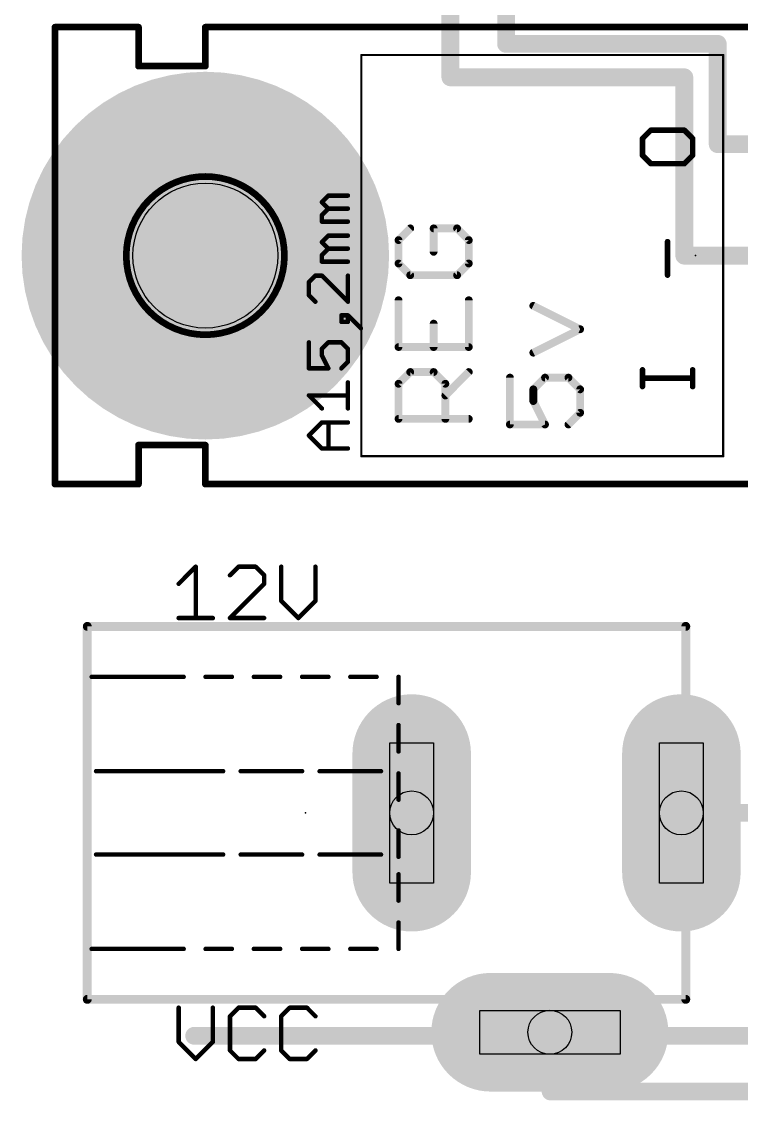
# Model space of a CAD drawing. Header units: inches. Extents: x -247767 to 267317, y -360761 to 23133.
# Drawn here: x 85654 to 129185, y -125317 to -60119 of the extents above; entities that cross this region are included whole.
import ezdxf

# ---------------------------------------------------------------- set-up
doc = ezdxf.new("R2010")
doc.units = ezdxf.units.IN
doc.header["$MEASUREMENT"] = 0
for name, color, linetype in [('1', 22, 'Continuous'), ('17', 82, 'Continuous'), ('20', 7, 'Continuous'), ('21', 253, 'Continuous'), ('23', 7, 'Continuous'), ('25', 253, 'Continuous'), ('27', 253, 'Continuous'), ('29', 253, 'Continuous'), ('30', 253, 'Continuous'), ('42', 175, 'Continuous'), ('43', 82, 'Continuous'), ('44', 253, 'Continuous'), ('46', 140, 'Continuous'), ('51', 253, 'Continuous')]:
    doc.layers.add(name, color=color, linetype=linetype)

# ---------------------------------------------------------------- blocks, each defined once
blk = doc.blocks.new('LONGP100')
at = {"const_width": 1}
blk.add_lwpolyline([(-0.5, 0), (0.5, 0)], dxfattribs=at)
at = {"const_width": 0.5}
for points in [[(-0.5, 0.25, 1), (-0.5, -0.25)], [(0.5, -0.25, 1), (0.5, 0.25)]]:
    blk.add_lwpolyline(points, format="xyb", dxfattribs=at)

msp = doc.modelspace()

# ---------------------------------------------------------------- linework, layer by layer
at = {"layer": '1', "const_width": 1078}
for points in [[(114953, -21054), (114953, -61466)], [(111585, -27790), (111585, -63487)], [(127750, -61466), (114953, -61466)], [(127750, -67528), (127750, -61466)], [(125729, -63487), (111585, -63487)], [(125729, -74263), (125729, -63487)], [(136506, -67528), (127750, -67528)], [(136506, -74263), (125729, -74263)], [(126403, -107940), (129770, -107940)], [(117647, -121411), (96094, -121411)], [(133138, -121411), (117647, -121411)], [(117647, -121411), (117647, -124778)], [(117647, -124778), (218003, -124778)]]:
    msp.add_lwpolyline(points, dxfattribs=at)
at = {"layer": '1', "const_width": 539}
for points in [[(114953, -61197, 1), (114953, -61736)], [(114683, -61466, 1), (115222, -61466)], [(128019, -61466, 1), (127480, -61466)], [(127750, -61736, 1), (127750, -61197)], [(111585, -63217, 1), (111585, -63756)], [(111316, -63487, 1), (111854, -63487)], [(125999, -63487, 1), (125460, -63487)], [(125729, -63756, 1), (125729, -63217)], [(127750, -67259, 1), (127750, -67797)], [(127480, -67528, 1), (128019, -67528)], [(125729, -73994, 1), (125729, -74533)], [(125460, -74263, 1), (125999, -74263)], [(126403, -107671, 1), (126403, -108209)], [(96094, -121141, 1), (96094, -121680)], [(117647, -121141, 1), (117647, -121680)], [(117916, -121411, 1), (117377, -121411)], [(117647, -121680, 1), (117647, -121141)], [(117647, -124509, 1), (117647, -125048)], [(117377, -124778, 1), (117916, -124778)]]:
    msp.add_lwpolyline(points, format="xyb", dxfattribs=at)
at = {"layer": '20'}
msp.add_circle((96767, -74263), 4378, dxfattribs=at)
at = {"layer": '21'}
for points, const_width in [([(87675, -60456), (87675, -88071)], 404), ([(92726, -60456), (87675, -60456)], 404), ([(92726, -62813), (92726, -60456)], 404), ([(129770, -60456), (96767, -60456)], 404), ([(96767, -60456), (96767, -62813)], 404), ([(106197, -62140), (128087, -62140)], 135), ([(106197, -62140), (106197, -86387)], 135), ([(128087, -86387), (128087, -62140)], 135), ([(96767, -62813), (92726, -62813)], 404), ([(103815, -71030), (104209, -70637)], 269), ([(104209, -71423), (103815, -71030)], 269), ([(104209, -70637), (105388, -70637)], 269), ([(103815, -71816), (104209, -71423)], 269), ([(103815, -72210), (103815, -71816)], 269), ([(104209, -71423), (105388, -71423)], 269), ([(105388, -72210), (103815, -72210)], 269), ([(103815, -73448), (104209, -73055)], 269), ([(104209, -73055), (105388, -73055)], 269), ([(104209, -73842), (103815, -73448)], 269), ([(103815, -74235), (104209, -73842)], 269), ([(103815, -74628), (103815, -74235)], 269), ([(104209, -73842), (105388, -73842)], 269), ([(105388, -74628), (103815, -74628)], 269), ([(103422, -75474), (103029, -75867)], 269), ([(103815, -75474), (103422, -75474)], 269), ([(105388, -77047), (103815, -75474)], 269), ([(105388, -75474), (105388, -77047)], 269), ([(103029, -75867), (103029, -76654)], 269), ([(103029, -76654), (103422, -77047)], 269), ([(105388, -77873), (104995, -77873)], 269), ([(104995, -77873), (104995, -78266)], 269), ([(104995, -78266), (105388, -78266)], 269), ([(106175, -78659), (105388, -77873)], 269), ([(105388, -78266), (105388, -77873)], 269), ([(103029, -79505), (103029, -81078)], 269), ([(103815, -79898), (104209, -79505)], 269), ([(104209, -79505), (104995, -79505)], 269), ([(104995, -79505), (105388, -79898)], 269), ([(103815, -80292), (103815, -79898)], 269), ([(104209, -81078), (103815, -80292)], 269), ([(105388, -79898), (105388, -80685)], 269), ([(105388, -80685), (104995, -81078)], 269), ([(103029, -81078), (104209, -81078)], 269), ([(105388, -83497), (105388, -81924)], 269), ([(103815, -83497), (103029, -82710)], 269), ([(103029, -82710), (105388, -82710)], 269), ([(103029, -85129), (103815, -84342)], 269), ([(103815, -84342), (105388, -84342)], 269), ([(104209, -85915), (104209, -84342)], 269), ([(103815, -85915), (103029, -85129)], 269), ([(96767, -85713), (92726, -85713)], 404), ([(92726, -85713), (92726, -88071)], 404), ([(96767, -88071), (96767, -85713)], 404), ([(105388, -85915), (103815, -85915)], 269), ([(128087, -86387), (106197, -86387)], 135), ([(92726, -88071), (87675, -88071)], 404), ([(129770, -88071), (96767, -88071)], 404), ([(89628, -96670), (89628, -119210)], 539), ([(125819, -96670), (89628, -96670)], 539), ([(90158, -105421), (97844, -105421)], 269), ([(98905, -105421), (102617, -105421)], 269), ([(103678, -105421), (107390, -105421)], 269), ([(90158, -110459), (97844, -110459)], 269), ([(98905, -110459), (102617, -110459)], 269), ([(103678, -110459), (107390, -110459)], 269), ([(89628, -119210), (125819, -119210)], 539)]:
    msp.add_lwpolyline(points, dxfattribs=dict(at, const_width=const_width))
for points, const_width in [([(87776, -60456, 1), (87574, -60456)], 202), ([(87675, -60355, 1), (87675, -60557)], 202), ([(92827, -60456, 1), (92625, -60456)], 202), ([(92726, -60557, 1), (92726, -60355)], 202), ([(96767, -60355, 1), (96767, -60557)], 202), ([(96868, -60456, 1), (96666, -60456)], 202), ([(106197, -62106, 1), (106197, -62173)], 67.4), ([(106230, -62140, 1), (106163, -62140)], 67.4), ([(128120, -62140, 1), (128053, -62140)], 67.4), ([(128087, -62173, 1), (128087, -62106)], 67.4), ([(92726, -62712, 1), (92726, -62914)], 202), ([(92625, -62813, 1), (92827, -62813)], 202), ([(96666, -62813, 1), (96868, -62813)], 202), ([(96767, -62914, 1), (96767, -62712)], 202), ([(96767, -79045, 1), (96767, -69481, 1), (96767, -79045)], 404), ([(103863, -70982, 1), (103768, -71077)], 135), ([(103768, -70982, 1), (103863, -71077)], 135), ([(104209, -70569, 1), (104209, -70704)], 135), ([(104256, -70684, 1), (104161, -70589)], 135), ([(105388, -70704, 1), (105388, -70569)], 135), ([(103883, -71816, 1), (103748, -71816)], 135), ([(103768, -71769, 1), (103863, -71864)], 135), ([(104209, -71356, 1), (104209, -71490)], 135), ([(104256, -71471, 1), (104161, -71375)], 135), ([(104161, -71471, 1), (104256, -71375)], 135), ([(105388, -71490, 1), (105388, -71356)], 135), ([(103815, -72142, 1), (103815, -72277)], 135), ([(103748, -72210, 1), (103883, -72210)], 135), ([(105388, -72277, 1), (105388, -72142)], 135), ([(104209, -72988, 1), (104209, -73123)], 135), ([(104256, -73103, 1), (104161, -73008)], 135), ([(105388, -73123, 1), (105388, -72988)], 135), ([(103863, -73401, 1), (103768, -73496)], 135), ([(103768, -73401, 1), (103863, -73496)], 135), ([(103883, -74235, 1), (103748, -74235)], 135), ([(103768, -74187, 1), (103863, -74283)], 135), ([(104209, -73774, 1), (104209, -73909)], 135), ([(104256, -73889, 1), (104161, -73794)], 135), ([(104161, -73889, 1), (104256, -73794)], 135), ([(105388, -73909, 1), (105388, -73774)], 135), ([(103815, -74561, 1), (103815, -74696)], 135), ([(103748, -74628, 1), (103883, -74628)], 135), ([(105388, -74696, 1), (105388, -74561)], 135), ([(103422, -75406, 1), (103422, -75541)], 135), ([(103470, -75522, 1), (103375, -75426)], 135), ([(103863, -75426, 1), (103768, -75522)], 135), ([(103815, -75541, 1), (103815, -75406)], 135), ([(105456, -75474, 1), (105321, -75474)], 135), ([(103096, -75867, 1), (102962, -75867)], 135), ([(102982, -75820, 1), (103077, -75915)], 135), ([(103077, -76606, 1), (102982, -76701)], 135), ([(102962, -76654, 1), (103096, -76654)], 135), ([(103375, -77095, 1), (103470, -76999)], 135), ([(105341, -77095, 1), (105436, -76999)], 135), ([(105321, -77047, 1), (105456, -77047)], 135), ([(104995, -77805, 1), (104995, -77940)], 135), ([(105063, -77873, 1), (104928, -77873)], 135), ([(104995, -78199, 1), (104995, -78333)], 135), ([(104928, -78266, 1), (105063, -78266)], 135), ([(105436, -77825, 1), (105341, -77921)], 135), ([(105456, -77873, 1), (105321, -77873)], 135), ([(105321, -78266, 1), (105456, -78266)], 135), ([(105388, -77940, 1), (105388, -77805)], 135), ([(105388, -78333, 1), (105388, -78199)], 135), ([(106127, -78707, 1), (106222, -78612)], 135), ([(103096, -79505, 1), (102962, -79505)], 135), ([(104209, -79438, 1), (104209, -79573)], 135), ([(104256, -79553, 1), (104161, -79457)], 135), ([(105043, -79457, 1), (104947, -79553)], 135), ([(104995, -79573, 1), (104995, -79438)], 135), ([(103883, -79898, 1), (103748, -79898)], 135), ([(103768, -79851, 1), (103863, -79946)], 135), ([(103876, -80261, 1), (103755, -80322)], 135), ([(105456, -79898, 1), (105321, -79898)], 135), ([(105341, -79946, 1), (105436, -79851)], 135), ([(103748, -80292, 1), (103883, -80292)], 135), ([(105321, -80685, 1), (105456, -80685)], 135), ([(105436, -80732, 1), (105341, -80637)], 135), ([(103029, -81011, 1), (103029, -81145)], 135), ([(102962, -81078, 1), (103096, -81078)], 135), ([(104149, -81108, 1), (104269, -81048)], 135), ([(104209, -81145, 1), (104209, -81011)], 135), ([(104947, -81030, 1), (105043, -81126)], 135), ([(105456, -81924, 1), (105321, -81924)], 135), ([(103077, -82663, 1), (102982, -82758)], 135), ([(103029, -82643, 1), (103029, -82778)], 135), ([(105388, -82778, 1), (105388, -82643)], 135), ([(103768, -83544, 1), (103863, -83449)], 135), ([(105321, -83497, 1), (105456, -83497)], 135), ([(103815, -84275, 1), (103815, -84410)], 135), ([(103863, -84390, 1), (103768, -84295)], 135), ([(104276, -84342, 1), (104141, -84342)], 135), ([(105388, -84410, 1), (105388, -84275)], 135), ([(103077, -85081, 1), (102982, -85177)], 135), ([(102982, -85081, 1), (103077, -85177)], 135), ([(92726, -85612, 1), (92726, -85814)], 202), ([(92827, -85713, 1), (92625, -85713)], 202), ([(96868, -85713, 1), (96666, -85713)], 202), ([(96767, -85814, 1), (96767, -85612)], 202), ([(103815, -85848, 1), (103815, -85983)], 135), ([(103768, -85963, 1), (103863, -85868)], 135), ([(104141, -85915, 1), (104276, -85915)], 135), ([(105388, -85983, 1), (105388, -85848)], 135), ([(106197, -86353, 1), (106197, -86421)], 67.4), ([(106163, -86387, 1), (106230, -86387)], 67.4), ([(128053, -86387, 1), (128120, -86387)], 67.4), ([(128087, -86421, 1), (128087, -86353)], 67.4), ([(87675, -87970, 1), (87675, -88172)], 202), ([(87574, -88071, 1), (87776, -88071)], 202), ([(92625, -88071, 1), (92827, -88071)], 202), ([(92726, -88172, 1), (92726, -87970)], 202), ([(96767, -87970, 1), (96767, -88172)], 202), ([(96666, -88071, 1), (96868, -88071)], 202), ([(89762, -96670, 1), (89493, -96670)], 269), ([(89628, -96536, 1), (89628, -96805)], 269), ([(125819, -96805, 1), (125819, -96536)], 269), ([(90158, -105353, 1), (90158, -105488)], 135), ([(97844, -105488, 1), (97844, -105353)], 135), ([(98905, -105353, 1), (98905, -105488)], 135), ([(102617, -105488, 1), (102617, -105353)], 135), ([(103678, -105353, 1), (103678, -105488)], 135), ([(107390, -105488, 1), (107390, -105353)], 135), ([(90158, -110392, 1), (90158, -110526)], 135), ([(97844, -110526, 1), (97844, -110392)], 135), ([(98905, -110392, 1), (98905, -110526)], 135), ([(102617, -110526, 1), (102617, -110392)], 135), ([(103678, -110392, 1), (103678, -110526)], 135), ([(107390, -110526, 1), (107390, -110392)], 135), ([(89628, -119075, 1), (89628, -119344)], 269), ([(89493, -119210, 1), (89762, -119210)], 269), ([(125819, -119344, 1), (125819, -119075)], 269)]:
    msp.add_lwpolyline(points, format="xyb", dxfattribs=dict(at, const_width=const_width))
at = {"layer": '23'}
for p in [(126403, -74263), (102829, -107940)]:
    msp.add_point(p, dxfattribs=at)
at = {"layer": '25'}
for points, const_width in [([(109157, -72617), (108449, -73325)], 471), ([(111989, -72617), (110573, -72617)], 471), ([(110573, -72617), (110573, -74032)], 471), ([(112696, -73325), (111989, -72617)], 471), ([(108449, -73325), (108449, -74740)], 471), ([(112696, -74740), (112696, -73325)], 471), ([(108449, -74740), (109157, -75448)], 471), ([(111989, -75448), (112696, -74740)], 471), ([(109157, -75448), (111989, -75448)], 471), ([(108449, -76958), (108449, -79789)], 471), ([(112696, -79789), (112696, -76958)], 471), ([(110573, -79789), (110573, -78374)], 471), ([(108449, -79789), (112696, -79789)], 471), ([(108449, -82007), (109157, -81299)], 471), ([(109157, -81299), (110573, -81299)], 471), ([(110573, -81299), (111281, -82007)], 471), ([(111281, -82715), (112696, -81299)], 471), ([(108449, -84131), (108449, -82007)], 471), ([(111281, -82007), (111281, -84131)], 471), ([(112696, -84131), (108449, -84131)], 471), ([(89893, -99720), (95457, -99720)], 269), ([(96783, -99720), (98374, -99720)], 269), ([(99700, -99720), (101291, -99720)], 269), ([(102617, -99720), (104208, -99720)], 269), ([(105534, -99720), (107125, -99720)], 269), ([(89893, -116160), (95457, -116160)], 269), ([(96783, -116160), (98374, -116160)], 269), ([(99700, -116160), (101291, -116160)], 269), ([(102617, -116160), (104208, -116160)], 269), ([(105534, -116160), (107125, -116160)], 269), ([(95154, -119713), (95154, -121780)], 269), ([(97222, -121780), (97222, -119713)], 269), ([(98772, -119713), (98255, -120230)], 269), ([(99806, -119713), (98772, -119713)], 269), ([(100323, -120230), (99806, -119713)], 269), ([(101873, -119713), (101356, -120230)], 269), ([(102907, -119713), (101873, -119713)], 269), ([(103424, -120230), (102907, -119713)], 269), ([(98255, -120230), (98255, -122297)], 269), ([(101356, -120230), (101356, -122297)], 269), ([(95154, -121780), (96188, -122814)], 269), ([(96188, -122814), (97222, -121780)], 269), ([(98255, -122297), (98772, -122814)], 269), ([(99806, -122814), (100323, -122297)], 269), ([(101356, -122297), (101873, -122814)], 269), ([(102907, -122814), (103424, -122297)], 269), ([(98772, -122814), (99806, -122814)], 269), ([(101873, -122814), (102907, -122814)], 269)]:
    msp.add_lwpolyline(points, dxfattribs=dict(at, const_width=const_width))
for points, const_width in [([(109241, -72700, 1), (109074, -72533)], 236), ([(110573, -72499, 1), (110573, -72735)], 236), ([(110691, -72617, 1), (110455, -72617)], 236), ([(112072, -72533, 1), (111905, -72700)], 236), ([(111989, -72735, 1), (111989, -72499)], 236), ([(108567, -73325, 1), (108332, -73325)], 236), ([(108366, -73241, 1), (108533, -73408)], 236), ([(112814, -73325, 1), (112579, -73325)], 236), ([(112613, -73408, 1), (112780, -73241)], 236), ([(110455, -74032, 1), (110691, -74032)], 236), ([(108533, -74657, 1), (108366, -74824)], 236), ([(108332, -74740, 1), (108567, -74740)], 236), ([(112579, -74740, 1), (112814, -74740)], 236), ([(112780, -74824, 1), (112613, -74657)], 236), ([(109157, -75330, 1), (109157, -75566)], 236), ([(109074, -75531, 1), (109241, -75365)], 236), ([(111905, -75365, 1), (112072, -75531)], 236), ([(111989, -75566, 1), (111989, -75330)], 236), ([(108567, -76958, 1), (108332, -76958)], 236), ([(112814, -76958, 1), (112579, -76958)], 236), ([(110691, -78374, 1), (110455, -78374)], 236), ([(108449, -79671, 1), (108449, -79907)], 236), ([(108332, -79789, 1), (108567, -79789)], 236), ([(110455, -79789, 1), (110691, -79789)], 236), ([(112579, -79789, 1), (112814, -79789)], 236), ([(112696, -79907, 1), (112696, -79671)], 236), ([(109157, -81181, 1), (109157, -81417)], 236), ([(109241, -81383, 1), (109074, -81216)], 236), ([(110656, -81216, 1), (110490, -81383)], 236), ([(110573, -81417, 1), (110573, -81181)], 236), ([(112780, -81383, 1), (112613, -81216)], 236), ([(108567, -82007, 1), (108332, -82007)], 236), ([(108366, -81924, 1), (108533, -82090)], 236), ([(111399, -82007, 1), (111163, -82007)], 236), ([(111197, -82090, 1), (111364, -81924)], 236), ([(111197, -82632, 1), (111364, -82798)], 236), ([(108449, -84013, 1), (108449, -84248)], 236), ([(108332, -84131, 1), (108567, -84131)], 236), ([(111163, -84131, 1), (111399, -84131)], 236), ([(112696, -84248, 1), (112696, -84013)], 236), ([(89893, -99652, 1), (89893, -99787)], 135), ([(95457, -99787, 1), (95457, -99652)], 135), ([(96783, -99652, 1), (96783, -99787)], 135), ([(98374, -99787, 1), (98374, -99652)], 135), ([(99700, -99652, 1), (99700, -99787)], 135), ([(101291, -99787, 1), (101291, -99652)], 135), ([(102617, -99652, 1), (102617, -99787)], 135), ([(104208, -99787, 1), (104208, -99652)], 135), ([(105534, -99652, 1), (105534, -99787)], 135), ([(107125, -99787, 1), (107125, -99652)], 135), ([(89893, -116093, 1), (89893, -116228)], 135), ([(95457, -116228, 1), (95457, -116093)], 135), ([(96783, -116093, 1), (96783, -116228)], 135), ([(98374, -116228, 1), (98374, -116093)], 135), ([(99700, -116093, 1), (99700, -116228)], 135), ([(101291, -116228, 1), (101291, -116093)], 135), ([(102617, -116093, 1), (102617, -116228)], 135), ([(104208, -116228, 1), (104208, -116093)], 135), ([(105534, -116093, 1), (105534, -116228)], 135), ([(107125, -116228, 1), (107125, -116093)], 135), ([(95222, -119713, 1), (95087, -119713)], 135), ([(97289, -119713, 1), (97154, -119713)], 135), ([(98772, -119646, 1), (98772, -119780)], 135), ([(98820, -119761, 1), (98724, -119665)], 135), ([(99854, -119665, 1), (99758, -119761)], 135), ([(99806, -119780, 1), (99806, -119646)], 135), ([(101873, -119646, 1), (101873, -119780)], 135), ([(101921, -119761, 1), (101825, -119665)], 135), ([(102954, -119665, 1), (102859, -119761)], 135), ([(102907, -119780, 1), (102907, -119646)], 135), ([(98323, -120230, 1), (98188, -120230)], 135), ([(98208, -120182, 1), (98303, -120278)], 135), ([(100275, -120278, 1), (100370, -120182)], 135), ([(101309, -120182, 1), (101404, -120278)], 135), ([(101424, -120230, 1), (101289, -120230)], 135), ([(103376, -120278, 1), (103471, -120182)], 135), ([(95202, -121733, 1), (95107, -121828)], 135), ([(95087, -121780, 1), (95222, -121780)], 135), ([(97154, -121780, 1), (97289, -121780)], 135), ([(97269, -121828, 1), (97174, -121733)], 135), ([(98303, -122249, 1), (98208, -122345)], 135), ([(98188, -122297, 1), (98323, -122297)], 135), ([(100370, -122345, 1), (100275, -122249)], 135), ([(101404, -122249, 1), (101309, -122345)], 135), ([(101289, -122297, 1), (101424, -122297)], 135), ([(103471, -122345, 1), (103376, -122249)], 135), ([(96140, -122766, 1), (96236, -122862)], 135), ([(96140, -122862, 1), (96236, -122766)], 135), ([(98772, -122747, 1), (98772, -122881)], 135), ([(98724, -122862, 1), (98820, -122766)], 135), ([(99758, -122766, 1), (99854, -122862)], 135), ([(99806, -122881, 1), (99806, -122747)], 135), ([(101873, -122747, 1), (101873, -122881)], 135), ([(101825, -122862, 1), (101921, -122766)], 135), ([(102859, -122766, 1), (102954, -122862)], 135), ([(102907, -122881, 1), (102907, -122747)], 135)]:
    msp.add_lwpolyline(points, format="xyb", dxfattribs=dict(at, const_width=const_width))
at = {"layer": '27'}
for points, const_width in [([(119432, -78710), (116600, -77295)], 471), ([(116600, -80126), (119432, -78710)], 471), ([(115185, -81636), (115185, -84467)], 471), ([(116600, -82344), (117308, -81636)], 471), ([(117308, -81636), (118724, -81636)], 471), ([(118724, -81636), (119432, -82344)], 471), ([(116600, -83052), (116600, -82344)], 471), ([(119432, -82344), (119432, -83760)], 471), ([(117308, -84467), (116600, -83052)], 471), ([(119432, -83760), (118724, -84467)], 471), ([(115185, -84467), (117308, -84467)], 471), ([(95154, -94097), (96188, -93063)], 269), ([(96188, -93063), (96188, -96164)], 269), ([(98772, -93063), (98255, -93580)], 269), ([(99806, -93063), (98772, -93063)], 269), ([(100323, -93580), (99806, -93063)], 269), ([(101356, -93063), (101356, -95131)], 269), ([(103424, -95131), (103424, -93063)], 269), ([(100323, -94097), (100323, -93580)], 269), ([(98255, -96164), (100323, -94097)], 269), ([(101356, -95131), (102390, -96164)], 269), ([(102390, -96164), (103424, -95131)], 269), ([(95154, -96164), (97222, -96164)], 269), ([(100323, -96164), (98255, -96164)], 269)]:
    msp.add_lwpolyline(points, dxfattribs=dict(at, const_width=const_width))
for points, const_width in [([(116653, -77189, 1), (116548, -77400)], 236), ([(119484, -78816, 1), (119379, -78605)], 236), ([(119379, -78816, 1), (119484, -78605)], 236), ([(116548, -80021, 1), (116653, -80232)], 236), ([(115303, -81636, 1), (115067, -81636)], 236), ([(117308, -81518, 1), (117308, -81754)], 236), ([(117391, -81719, 1), (117225, -81553)], 236), ([(118807, -81553, 1), (118640, -81719)], 236), ([(118724, -81754, 1), (118724, -81518)], 236), ([(116718, -82344, 1), (116482, -82344)], 236), ([(116517, -82261, 1), (116684, -82427)], 236), ([(119550, -82344, 1), (119314, -82344)], 236), ([(119348, -82427, 1), (119515, -82261)], 236), ([(116706, -82999, 1), (116495, -83104)], 236), ([(116482, -83052, 1), (116718, -83052)], 236), ([(119314, -83760, 1), (119550, -83760)], 236), ([(119515, -83843, 1), (119348, -83676)], 236), ([(115185, -84350, 1), (115185, -84585)], 236), ([(115067, -84467, 1), (115303, -84467)], 236), ([(117203, -84520, 1), (117414, -84415)], 236), ([(117308, -84585, 1), (117308, -84350)], 236), ([(118640, -84384, 1), (118807, -84551)], 236), ([(96255, -93063, 1), (96121, -93063)], 135), ([(96236, -93111, 1), (96140, -93016)], 135), ([(98772, -92996, 1), (98772, -93131)], 135), ([(98820, -93111, 1), (98724, -93016)], 135), ([(99854, -93016, 1), (99758, -93111)], 135), ([(99806, -93131, 1), (99806, -92996)], 135), ([(101424, -93063, 1), (101289, -93063)], 135), ([(103491, -93063, 1), (103356, -93063)], 135), ([(98208, -93532, 1), (98303, -93628)], 135), ([(100390, -93580, 1), (100255, -93580)], 135), ([(100275, -93628, 1), (100370, -93532)], 135), ([(95107, -94049, 1), (95202, -94145)], 135), ([(100255, -94097, 1), (100390, -94097)], 135), ([(100370, -94145, 1), (100275, -94049)], 135), ([(101404, -95083, 1), (101309, -95178)], 135), ([(101289, -95131, 1), (101424, -95131)], 135), ([(103356, -95131, 1), (103491, -95131)], 135), ([(103471, -95178, 1), (103376, -95083)], 135), ([(95154, -96097, 1), (95154, -96232)], 135), ([(96121, -96164, 1), (96255, -96164)], 135), ([(97222, -96232, 1), (97222, -96097)], 135), ([(98255, -96097, 1), (98255, -96232)], 135), ([(98208, -96117, 1), (98303, -96212)], 135), ([(100323, -96232, 1), (100323, -96097)], 135), ([(102342, -96117, 1), (102438, -96212)], 135), ([(102342, -96212, 1), (102438, -96117)], 135)]:
    msp.add_lwpolyline(points, format="xyb", dxfattribs=dict(at, const_width=const_width))
at = {"layer": '29', "const_width": 4647}
msp.add_lwpolyline([(96767, -76587, 1), (96767, -71940, 1), (96767, -76587)], format="xyb", dxfattribs=at)
at = {"layer": '30', "const_width": 4647}
msp.add_lwpolyline([(96767, -76587, 1), (96767, -71940, 1), (96767, -76587)], format="xyb", dxfattribs=at)
at = {"layer": '42', "const_width": 11113}
msp.add_lwpolyline([(96767, -79820, 1), (96767, -68707, 1), (96767, -79820)], format="xyb", dxfattribs=at)
at = {"layer": '43', "const_width": 11113}
msp.add_lwpolyline([(96767, -79820, 1), (96767, -68707, 1), (96767, -79820)], format="xyb", dxfattribs=at)
at = {"layer": '44'}
for centre in [(109246, -107940), (125554, -107940), (117599, -121198)]:
    msp.add_circle(centre, 1326, dxfattribs=at)
at = {"layer": '46'}
for p, q in [((107920, -112183), (107920, -103697)), ((107920, -103697), (110572, -103697)), ((110572, -103697), (110572, -112183)), ((124228, -112183), (124228, -103697)), ((124228, -103697), (126880, -103697)), ((126880, -103697), (126880, -112183)), ((110572, -112183), (107920, -112183)), ((126880, -112183), (124228, -112183)), ((113356, -122524), (113356, -119873)), ((113356, -119873), (121842, -119873)), ((121842, -119873), (121842, -122524)), ((121842, -122524), (113356, -122524))]:
    msp.add_line(p, q, dxfattribs=at)
at = {"layer": '51'}
for points, const_width in [([(123706, -66684), (123201, -67190)], 337), ([(123201, -67190), (123201, -68201)], 337), ([(125729, -66684), (123706, -66684)], 337), ([(126234, -67190), (125729, -66684)], 337), ([(126234, -68201), (126234, -67190)], 337), ([(123201, -68201), (123706, -68707)], 337), ([(125729, -68707), (126234, -68201)], 337), ([(123706, -68707), (125729, -68707)], 337), ([(124718, -75442), (124718, -73420)], 337), ([(123201, -82177), (123201, -81166)], 337), ([(126234, -82177), (126234, -81166)], 337), ([(126234, -81672), (123201, -81672)], 337), ([(125819, -119210), (125819, -96670)], 539), ([(108451, -101311), (108451, -99720)], 269), ([(108451, -104228), (108451, -102637)], 269), ([(108451, -107144), (108451, -105553)], 269), ([(108451, -110592), (108451, -109001)], 269), ([(108451, -113243), (108451, -111652)], 269), ([(108451, -116160), (108451, -114569)], 269)]:
    msp.add_lwpolyline(points, dxfattribs=dict(at, const_width=const_width))
for points, const_width in [([(123285, -67190, 1), (123117, -67190)], 168), ([(123141, -67130, 1), (123260, -67250)], 168), ([(123706, -66600, 1), (123706, -66769)], 168), ([(123766, -66744, 1), (123647, -66625)], 168), ([(125788, -66625, 1), (125669, -66744)], 168), ([(125729, -66769, 1), (125729, -66600)], 168), ([(126319, -67190, 1), (126150, -67190)], 168), ([(126175, -67250, 1), (126294, -67130)], 168), ([(123117, -68201, 1), (123285, -68201)], 168), ([(123260, -68142, 1), (123141, -68261)], 168), ([(126150, -68201, 1), (126319, -68201)], 168), ([(126294, -68261, 1), (126175, -68142)], 168), ([(123706, -68622, 1), (123706, -68791)], 168), ([(123647, -68766, 1), (123766, -68647)], 168), ([(125669, -68647, 1), (125788, -68766)], 168), ([(125729, -68791, 1), (125729, -68622)], 168), ([(124802, -73420, 1), (124633, -73420)], 168), ([(124633, -75442, 1), (124802, -75442)], 168), ([(123285, -81166, 1), (123117, -81166)], 168), ([(126319, -81166, 1), (126150, -81166)], 168), ([(123201, -81588, 1), (123201, -81756)], 168), ([(123117, -82177, 1), (123285, -82177)], 168), ([(126150, -82177, 1), (126319, -82177)], 168), ([(126234, -81756, 1), (126234, -81588)], 168), ([(125954, -96670, 1), (125685, -96670)], 269), ([(108518, -99720, 1), (108383, -99720)], 135), ([(108383, -101311, 1), (108518, -101311)], 135), ([(108518, -102637, 1), (108383, -102637)], 135), ([(108383, -104228, 1), (108518, -104228)], 135), ([(108518, -105553, 1), (108383, -105553)], 135), ([(108383, -107144, 1), (108518, -107144)], 135), ([(108518, -109001, 1), (108383, -109001)], 135), ([(108383, -110592, 1), (108518, -110592)], 135), ([(108518, -111652, 1), (108383, -111652)], 135), ([(108383, -113243, 1), (108518, -113243)], 135), ([(108518, -114569, 1), (108383, -114569)], 135), ([(108383, -116160, 1), (108518, -116160)], 135), ([(125685, -119210, 1), (125954, -119210)], 269)]:
    msp.add_lwpolyline(points, format="xyb", dxfattribs=dict(at, const_width=const_width))

# ---------------------------------------------------------------- block references
at = {"layer": '17', "xscale": 6629.259999999975, "yscale": 6629.259999999975, "zscale": 2651.70399999999, "rotation": 270}
for p in [(109246, -107940), (109246, -107940), (125554, -107940), (125554, -107940)]:
    msp.add_blockref('LONGP100', p, dxfattribs=at)
at = {"layer": '17', "xscale": 6629.259999999975, "yscale": 6629.259999999975, "zscale": 2651.70399999999}
msp.add_blockref('LONGP100', (117599, -121198), dxfattribs=at)
msp.add_blockref('LONGP100', (117599, -121198), dxfattribs=at)
at = {"layer": '29', "xscale": 7168.086252799972, "yscale": 7168.086252799972, "zscale": 2651.70399999999, "rotation": 270}
for p in [(109246, -107940), (125554, -107940)]:
    msp.add_blockref('LONGP100', p, dxfattribs=at)
at = {"layer": '29', "xscale": 7168.086252799972, "yscale": 7168.086252799972, "zscale": 2651.70399999999}
msp.add_blockref('LONGP100', (117599, -121198), dxfattribs=at)
at = {"layer": '30', "xscale": 7168.086252799972, "yscale": 7168.086252799972, "zscale": 2651.70399999999, "rotation": 270}
for p in [(109246, -107940), (125554, -107940)]:
    msp.add_blockref('LONGP100', p, dxfattribs=at)
at = {"layer": '30', "xscale": 7168.086252799972, "yscale": 7168.086252799972, "zscale": 2651.70399999999}
msp.add_blockref('LONGP100', (117599, -121198), dxfattribs=at)

doc.saveas('drawing.dxf')
